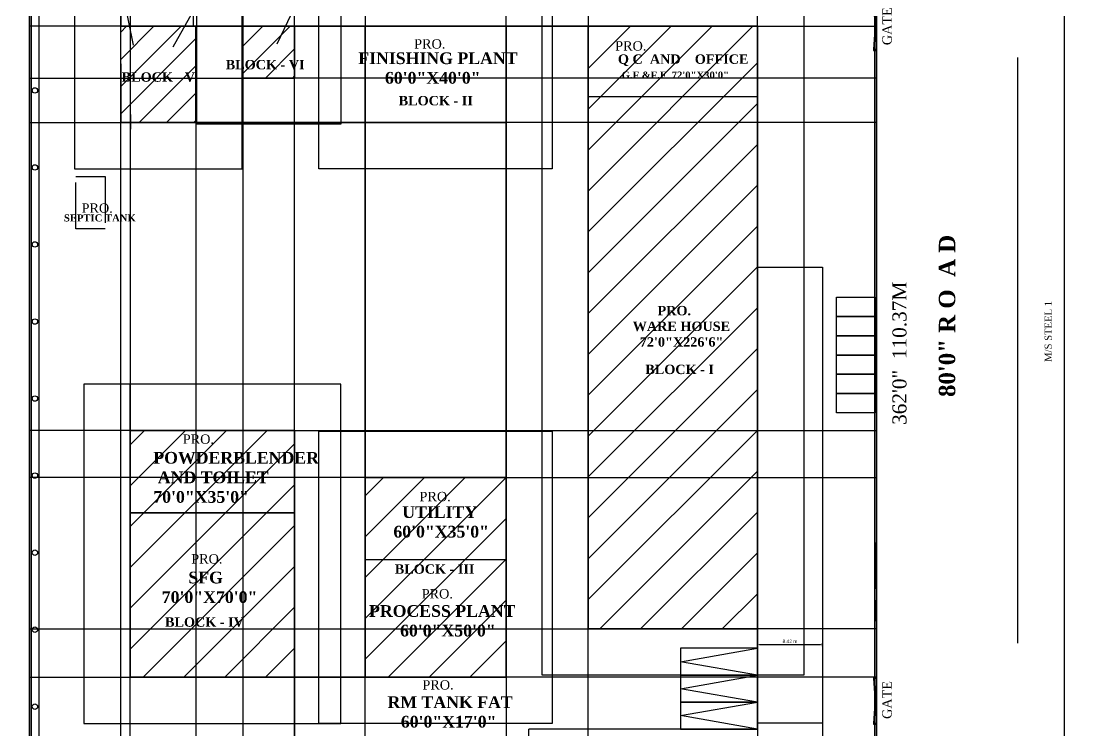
# Model space of a CAD drawing. Header units: metres. Extents: x -4258 to 185371, y -3317 to 113.
# Drawn here: x 4969.3 to 5107, y -680.4 to -588.3 of the extents above; entities that cross this region are included whole.
import ezdxf

# ---------------------------------------------------------------- set-up
doc = ezdxf.new("R2010")
doc.units = ezdxf.units.M
doc.header["$LTSCALE"] = 0.5
doc.header["$MEASUREMENT"] = 0
doc.linetypes.add('ACAD_ISO02W100', pattern=[15, 12, -3])
for name, color, linetype in [('ANGULAR_PARKING_SLOT_1', 7, 'Continuous'), ('BLK_1_FLR_1_STAIR_1_LANDING_1', 7, 'Continuous'), ('BLK_1_INTERNAL_VEHICULAR_ACCESS', 7, 'Continuous'), ('BLK_1_LVL_0_BLDG_FOOT_PRINT', 1, 'Continuous'), ('BLK_1_LVL_0_FRONT_SETBACK', 2, 'Continuous'), ('BLK_1_LVL_0_REAR_SETBACK', 11, 'Continuous'), ('BLK_1_LVL_0_SIDE_SETBACK1', 171, 'Continuous'), ('BLK_1_LVL_0_SIDE_SETBACK2', 102, 'Continuous'), ('BLK_2_INTERNAL_VEHICULAR_ACCESS', 7, 'Continuous'), ('BLK_2_LVL_0_BLDG_FOOT_PRINT', 7, 'Continuous'), ('BLK_2_LVL_0_FRONT_SETBACK', 7, 'Continuous'), ('BLK_2_LVL_0_REAR_SETBACK', 7, 'Continuous'), ('BLK_2_LVL_0_SIDE_SETBACK1', 6, 'Continuous'), ('BLK_2_LVL_0_SIDE_SETBACK2', 130, 'Continuous'), ('BLK_3_INTERNAL_VEHICULAR_ACCESS', 7, 'Continuous'), ('BLK_3_LVL_0_BLDG_FOOT_PRINT', 7, 'Continuous'), ('BLK_3_LVL_0_FRONT_SETBACK', 7, 'Continuous'), ('BLK_3_LVL_0_REAR_SETBACK', 7, 'Continuous'), ('BLK_3_LVL_0_SIDE_SETBACK1', 6, 'Continuous'), ('BLK_3_LVL_0_SIDE_SETBACK2', 130, 'Continuous'), ('BLK_4_INTERNAL_VEHICULAR_ACCESS', 7, 'Continuous'), ('BLK_4_LVL_0_BLDG_FOOT_PRINT', 7, 'Continuous'), ('BLK_4_LVL_0_FRONT_SETBACK', 130, 'Continuous'), ('BLK_4_LVL_0_REAR_SETBACK', 7, 'Continuous'), ('BLK_4_LVL_0_SIDE_SETBACK1', 6, 'Continuous'), ('BLK_4_LVL_0_SIDE_SETBACK2', 130, 'Continuous'), ('BLK_5_INTERNAL_VEHICULAR_ACCESS', 7, 'Continuous'), ('BLK_5_LVL_0_BLDG_FOOT_PRINT', 7, 'Continuous'), ('BLK_5_LVL_0_FRONT_SETBACK', 130, 'Continuous'), ('BLK_5_LVL_0_REAR_SETBACK', 7, 'Continuous'), ('BLK_5_LVL_0_SIDE_SETBACK1', 6, 'Continuous'), ('BLK_5_LVL_0_SIDE_SETBACK2', 130, 'Continuous'), ('BLK_6_INTERNAL_VEHICULAR_ACCESS', 7, 'Continuous'), ('BLK_6_LVL_0_BLDG_FOOT_PRINT', 7, 'Continuous'), ('BLK_6_LVL_0_FRONT_SETBACK', 6, 'Continuous'), ('BLK_6_LVL_0_REAR_SETBACK', 7, 'Continuous'), ('BLK_6_LVL_0_SIDE_SETBACK1', 130, 'Continuous'), ('BLK_6_LVL_0_SIDE_SETBACK2', 130, 'Continuous'), ('DISTANCE_BLK', 7, 'Continuous'), ('DRIVE_WAY', 7, 'Continuous'), ('LORRY_PARKING', 7, 'Continuous'), ('PER_AISLE_WIDTH', 7, 'Continuous'), ('PLOT_BOUNDARY', 70, 'Continuous')]:
    doc.layers.add(name, color=color, linetype=linetype)
doc.layers.add('ROAD_WIDTH', color=7, linetype='Continuous', plot=False)
doc.styles.add('S', font='swiss.ttf')
doc.styles.get("Standard").update_dxf_attribs({"font": 'times.ttf'})
doc.dimstyles.new('METRIC', dxfattribs={"dimtxt": 0.45, "dimasz": 0.25, "dimexe": 0.15, "dimexo": 0.15, "dimgap": 0.15, "dimtad": 1, "dimzin": 0, "dimdsep": 46, "dimtxsty": 'S', "dimcen": 0, "dimclrd": 1, "dimclre": 1, "dimclrt": 5, "dimadec": 0, "dimazin": 2, "dimtfac": 1, "dimtix": 1, "dimtofl": 0, "dimtmove": 1, "dimatfit": 0, "dimfxl": 0, "dimtolj": 1, "dimtzin": 0, "dimarcsym": 0})
doc.dimstyles.get("Standard").update_dxf_attribs({"dimtxt": 0.23, "dimasz": 0.23, "dimexe": 0.23, "dimexo": 0.23, "dimgap": 0.09, "dimtad": 1, "dimzin": 0, "dimdsep": 46, "dimtxsty": 'Standard', "dimcen": 0.09, "dimadec": 0, "dimazin": 0, "dimtfac": 1, "dimtofl": 0, "dimtmove": 0, "dimatfit": 3, "dimfxl": 0, "dimtolj": 1, "dimtzin": 0, "dimarcsym": 0})

# ---------------------------------------------------------------- blocks, each defined once
blk = doc.blocks.new('*D250')
at = {"layer": 'Defpoints', "color": 0, "lineweight": -2}
for p in [(5064.92, -669.59), (5073.34, -669.22), (5073.34, -669.59)]:
    blk.add_point(p, dxfattribs=at)
at = {"layer": 'DRIVE_WAY', "color": 1, "lineweight": -2}
for p, q in [((5064.92, -669.44), (5064.92, -669.07)), ((5073.34, -669.44), (5073.34, -669.07)), ((5065.17, -669.22), (5073.09, -669.22))]:
    blk.add_line(p, q, dxfattribs=at)
for points in [[(5065.17, -669.17), (5065.17, -669.26), (5064.92, -669.22)], [(5073.09, -669.17), (5073.09, -669.26), (5073.34, -669.22)]]:
    blk.add_solid(points, dxfattribs=at)
at = {"layer": 'DRIVE_WAY', "color": 5, "lineweight": -2, "insert": (5069.13, -668.83), "char_height": 0.45, "attachment_point": 5, "style": 'S'}
blk.add_mtext('\\A1;8.42 m', dxfattribs=at)
blk = doc.blocks.new('*D646')
at = {"color": 0, "linetype": 'ByBlock', "lineweight": -2}
for p, q in [((185371.06, -679.81), (185370.15, -679.81)), ((185370.38, -680.04), (185370.38, -682.63)), ((185369.13, -682.86), (185370.61, -682.86))]:
    blk.add_line(p, q, dxfattribs=at)
for points in [[(185370.34, -680.04), (185370.42, -680.04), (185370.38, -679.81)], [(185370.34, -682.63), (185370.42, -682.63), (185370.38, -682.86)]]:
    blk.add_solid(points, dxfattribs=at)
at = {"layer": 'Defpoints', "color": 0, "linetype": 'ByBlock', "lineweight": -2}
for p in [(185371.29, -679.81), (4893.6, -682.86), (185370.38, -682.86)]:
    blk.add_point(p, dxfattribs=at)
at = {"color": 0, "linetype": 'ByBlock', "insert": (185370.18, -681.34), "char_height": 0.23, "attachment_point": 5, "rotation": 90}
blk.add_mtext('\\A1;3.05', dxfattribs=at)

msp = doc.modelspace()

# ---------------------------------------------------------------- hatches: boundary and pattern name
at = {"layer": 'BLK_1_FLR_1_STAIR_1_LANDING_1', "lineweight": -2}
h = msp.add_hatch(dxfattribs=at)
h.set_pattern_fill('ANSI31', color=0, scale=20)
h.paths.add_polyline_path([(4987.1358, -588.99126), (4983.4758, -588.99126), (4983.4758, -593.87126), (4987.1358, -593.87126)])
h.paths.add_polyline_path([(4983.4758, -589.36496), (4983.40244, -588.99126), (4982.2558, -588.99126), (4982.2558, -593.87126), (4983.4758, -593.87126)])
h.paths.add_polyline_path([(4987.1358, -593.87126), (4983.4758, -593.87126), (4983.4758, -601.49626), (4987.1358, -601.49626)])
h.paths.add_polyline_path([(4983.4758, -593.87126), (4982.2558, -593.87126), (4982.2558, -601.49626), (4983.4758, -601.49626)])
h.paths.add_polyline_path([(4992.0158, -588.99126), (4987.1358, -588.99126), (4987.1358, -593.87126), (4987.1358, -601.49626), (4992.0158, -601.49626)])
h.paths.add_polyline_path([(4980.74626, -596.87906), (4990.68433, -596.87906), (4990.68433, -594.26981), (4980.74626, -594.26981)], flags=9)
h = msp.add_hatch(dxfattribs=at)
h.set_pattern_fill('ANSI31', color=0, scale=20)
h.paths.add_polyline_path([(4998.1158, -588.99126), (4998.1158, -595.70126), (5004.8258, -595.70126), (5004.8258, -588.99126)])
h.paths.add_polyline_path([(4995.53412, -595.27138), (5006.8773, -595.27138), (5006.8773, -592.66213), (4995.53412, -592.66213)], flags=9)
h = msp.add_hatch(dxfattribs=at)
h.set_pattern_fill('ANSI31', color=0, scale=30)
h.paths.add_polyline_path([(5064.9108, -588.99125), (5042.9508, -588.99125), (5042.9508, -667.22375), (5064.9108, -667.22375)])
h = msp.add_hatch(dxfattribs=at)
h.set_pattern_fill('ANSI31', color=0, scale=30)
h.paths.add_polyline_path([(5004.8258, -641.45126), (4983.4758, -641.45126), (4983.4758, -673.47626), (5004.8258, -673.47626)])
h = msp.add_hatch(dxfattribs=at)
h.set_pattern_fill('ANSI31', color=0, scale=30)
h.paths.add_polyline_path([(5032.2758, -647.55126), (5013.9758, -647.55126), (5013.9758, -673.47626), (5032.2758, -673.47626)])

# ---------------------------------------------------------------- linework, layer by layer
at = {"color": 0, "linetype": 'ByBlock'}
for p, q in [((5080.36414, -566.58198), (5080.36414, -695.51622)), ((4970.41164, -579.84126), (4970.41164, -690.25126)), ((4970.61497, -580.04459), (4970.61497, -690.04793)), ((4971.61497, -580.04459), (4971.61497, -689.04793)), ((5080.1608, -690.04793), (5080.1608, -580.04459)), ((5080.36414, -690.25126), (5080.36414, -579.84126)), ((4983.88575, -591.45316), (4982.26536, -583.19919)), ((4989.06521, -591.66691), (4992.01336, -586.40171)), ((5079.96048, -586.12216), (5080.36714, -592.01883)), ((5080.36714, -586.12216), (5079.96048, -592.01883)), ((5002.53672, -591.24495), (5004.4283, -587.35365)), ((5079.96048, -592.01883), (5080.36714, -592.01883)), ((5079.96048, -592.1205), (5080.36714, -592.1205)), ((5098.66414, -593.04138), (5098.66414, -669.05683)), ((4983.5373, -602.3577), (4983.5373, -600.43666)), ((5079.95747, -673.48664), (5080.36414, -673.48664)), ((5079.95747, -673.58831), (5080.36414, -679.48498)), ((5080.36414, -673.58831), (5079.95747, -679.48498)), ((5079.95747, -679.48498), (5080.36414, -679.48498)), ((5079.95747, -679.58664), (5080.36414, -679.58664))]:
    msp.add_line(p, q, dxfattribs=at)
at = {"color": 1, "linetype": 'ByBlock'}
for p, q in [((4982.2558, -593.87126), (4982.2558, -601.49626)), ((4982.2558, -601.49626), (4987.1358, -601.49626))]:
    msp.add_line(p, q, dxfattribs=at)
at = {"color": 0, "linetype": 'ACAD_ISO02W100'}
msp.add_line((5080.1608, -655.99015), (5080.1608, -666.20765), dxfattribs=at)
at = {"lineweight": -2}
for p, q in [((5054.9108, -671.47376), (5064.9108, -669.72376)), ((5064.9108, -673.22376), (5054.9108, -671.47376)), ((5054.9108, -674.97376), (5064.9108, -673.22376)), ((5064.9108, -676.72376), (5054.9108, -674.97376)), ((5054.9108, -678.47376), (5064.9108, -676.72376)), ((5064.9108, -680.22376), (5054.9108, -678.47376)), ((5073.33902, -679.45104), (5073.33902, -684.46552)), ((5039.55947, -680.22376), (5035.21583, -680.22376)), ((5035.21583, -684.93897), (5035.21583, -680.22376)), ((5064.9108, -680.22376), (5039.55947, -680.22376))]:
    msp.add_line(p, q, dxfattribs=at)
at = {"color": 1, "linetype": 'ByBlock'}
for points in [[(5042.9508, -588.99126), (5064.9108, -588.99126), (5064.9108, -598.14126), (5042.9508, -598.14126)], [(5004.8258, -641.45126), (4983.4758, -641.45126), (4983.4758, -652.12626), (5004.8258, -652.12626)], [(5013.9758, -647.55126), (5032.2758, -647.55126), (5032.2758, -658.22626), (5013.9758, -658.22626)], [(4983.4758, -673.47626), (5004.8258, -673.47626), (5004.8258, -652.12626), (4983.4758, -652.12626)], [(5013.9758, -673.47626), (5032.2758, -673.47626), (5032.2758, -658.22626), (5013.9758, -658.22626)]]:
    msp.add_lwpolyline(points, close=True, dxfattribs=at)
at = {"color": 0, "linetype": 'ByBlock'}
for points in [[(5079.96048, -592.01883), (5079.96048, -592.1205), (5080.36714, -592.1205), (5080.36714, -592.01883)], [(5079.95747, -673.48664), (5079.95747, -673.58831), (5080.36414, -673.58831), (5080.36414, -673.48664)], [(5079.95747, -679.48498), (5079.95747, -679.58664), (5080.36414, -679.58664), (5080.36414, -679.48498)]]:
    msp.add_lwpolyline(points, close=True, dxfattribs=at)
at = {"color": 0, "linetype": 'ACAD_ISO02W100'}
msp.add_lwpolyline([(4976.4158, -608.48235), (4980.23119, -608.48235), (4980.23119, -615.27137), (4976.4158, -615.27137)], close=True, dxfattribs=at)
at = {"color": 0, "lineweight": -2}
for centre in [(4971.10241, -597.30976), (4971.10241, -607.30976), (4971.10241, -617.30976), (4971.10241, -627.30976), (4971.10241, -637.30976), (4971.10241, -647.30976), (4971.10241, -657.30976), (4971.10241, -667.30976), (4971.10241, -677.30976)]:
    msp.add_circle(centre, 0.3535, dxfattribs=at)
at = {"layer": 'ANGULAR_PARKING_SLOT_1', "color": 6, "linetype": 'Continuous'}
for points in [[(5075.1608, -626.65744), (5075.1608, -624.15744), (5080.1608, -624.15744), (5080.1608, -626.65744)], [(5075.1608, -629.15744), (5075.1608, -626.65744), (5080.1608, -626.65744), (5080.1608, -629.15744)], [(5075.1608, -631.65744), (5075.1608, -629.15744), (5080.1608, -629.15744), (5080.1608, -631.65744)], [(5075.1608, -634.15744), (5075.1608, -631.65744), (5080.1608, -631.65744), (5080.1608, -634.15744)], [(5075.1608, -636.65744), (5075.1608, -634.15744), (5080.1608, -634.15744), (5080.1608, -636.65744)], [(5075.1608, -639.15744), (5075.1608, -636.65744), (5080.1608, -636.65744), (5080.1608, -639.15744)]]:
    msp.add_lwpolyline(points, close=True, dxfattribs=at)
at = {"layer": 'BLK_1_INTERNAL_VEHICULAR_ACCESS', "color": 161, "lineweight": -2}
msp.add_lwpolyline([(5036.9508, -582.99126), (5070.9108, -582.99126), (5070.9108, -673.22376), (5036.9508, -673.22376), (5036.9508, -588.99126), (5042.9508, -588.99126), (5042.9508, -667.22376), (5064.9108, -667.22376), (5064.9108, -588.99126), (5042.9508, -588.99126), (5036.9508, -588.99126), (5036.9508, -582.99126)], close=True, dxfattribs=at)
at = {"layer": 'BLK_1_LVL_0_BLDG_FOOT_PRINT', "color": 1, "ltscale": 400}
msp.add_lwpolyline([(5042.9508, -667.22376), (5064.9108, -667.22376), (5064.9108, -588.99126), (5042.9508, -588.99126)], close=True, dxfattribs=at)
at = {"layer": 'BLK_1_LVL_0_FRONT_SETBACK', "color": 2}
msp.add_lwpolyline([(5064.9108, -588.99126), (5080.36414, -588.99126), (5080.36415, -667.22376), (5064.9108, -667.22376), (5064.9108, -588.99126)], close=True, dxfattribs=at)
at = {"layer": 'BLK_1_LVL_0_REAR_SETBACK', "color": 11, "lineweight": -2}
msp.add_lwpolyline([(5042.9508, -588.99126), (4970.41164, -588.99126), (4970.41164, -667.22376), (5042.9508, -667.22376), (5042.9508, -588.99126)], close=True, dxfattribs=at)
at = {"layer": 'BLK_1_LVL_0_SIDE_SETBACK1', "color": 171}
msp.add_lwpolyline([(5042.9508, -667.22376), (5064.9194, -667.22376), (5064.9194, -690.25126), (5042.9508, -690.25126)], close=True, dxfattribs=at)
at = {"layer": 'BLK_1_LVL_0_SIDE_SETBACK2', "color": 102, "lineweight": -2}
msp.add_lwpolyline([(5042.9508, -588.99126), (5064.9108, -588.99126), (5064.9108, -579.84126), (5042.9508, -579.84126)], close=True, dxfattribs=at)
at = {"layer": 'BLK_2_INTERNAL_VEHICULAR_ACCESS', "color": 161, "lineweight": -2}
msp.add_lwpolyline([(5007.9758, -588.99126), (5007.9758, -582.99126), (5038.2758, -582.99126), (5038.2758, -607.49626), (5007.9758, -607.49626), (5007.9758, -588.99126), (5013.9758, -588.99126), (5013.9758, -601.49626), (5032.2758, -601.49626), (5032.2758, -588.99126), (5007.9758, -588.99126)], close=True, dxfattribs=at)
at = {"layer": 'BLK_2_LVL_0_BLDG_FOOT_PRINT', "color": 1, "lineweight": -2}
msp.add_lwpolyline([(5013.9758, -601.49626), (5032.2758, -601.49626), (5032.2758, -588.99126), (5013.9758, -588.99126)], close=True, dxfattribs=at)
at = {"layer": 'BLK_2_LVL_0_FRONT_SETBACK', "color": 2, "lineweight": -2}
msp.add_lwpolyline([(5032.2758, -588.99126), (5080.36414, -588.99126), (5080.36414, -601.49626), (5032.2758, -601.49626)], close=True, dxfattribs=at)
at = {"layer": 'BLK_2_LVL_0_REAR_SETBACK', "color": 11, "lineweight": -2}
msp.add_lwpolyline([(5013.9758, -588.99126), (4970.41164, -588.99126), (4970.41164, -601.49626), (5013.9758, -601.49626)], close=True, dxfattribs=at)
at = {"layer": 'BLK_2_LVL_0_SIDE_SETBACK1', "color": 171, "lineweight": -2}
msp.add_lwpolyline([(5013.9758, -601.49626), (5032.2758, -601.49626), (5032.2758, -690.25126), (5013.9758, -690.25126)], close=True, dxfattribs=at)
at = {"layer": 'BLK_2_LVL_0_SIDE_SETBACK2', "color": 102, "lineweight": -2}
msp.add_lwpolyline([(5013.9758, -588.99126), (5032.2758, -588.99126), (5032.2758, -579.84126), (5013.9758, -579.84126)], close=True, dxfattribs=at)
at = {"layer": 'BLK_3_INTERNAL_VEHICULAR_ACCESS', "color": 161, "lineweight": -2}
msp.add_lwpolyline([(5032.2758, -647.55126), (5032.2758, -641.55126), (5038.2758, -641.55126), (5038.2758, -679.47626), (5007.9758, -679.47626), (5007.9758, -641.55126), (5032.2758, -641.55126), (5032.2758, -647.55126), (5013.9758, -647.55126), (5013.9758, -673.47626), (5032.2758, -673.47626), (5032.2758, -647.55126)], close=True, dxfattribs=at)
at = {"layer": 'BLK_3_LVL_0_BLDG_FOOT_PRINT', "color": 1, "lineweight": -2}
msp.add_lwpolyline([(5013.9758, -647.55126), (5032.2758, -647.55126), (5032.2758, -673.47626), (5013.9758, -673.47626)], close=True, dxfattribs=at)
at = {"layer": 'BLK_3_LVL_0_FRONT_SETBACK', "color": 2, "lineweight": -2}
msp.add_lwpolyline([(5032.2758, -647.55126), (5080.36415, -647.55126), (5080.36415, -673.47626), (5032.2758, -673.47626)], close=True, dxfattribs=at)
at = {"layer": 'BLK_3_LVL_0_REAR_SETBACK', "color": 11, "lineweight": -2}
msp.add_lwpolyline([(5013.9758, -647.55126), (4970.41164, -647.55126), (4970.41164, -673.47626), (5013.9758, -673.47626)], close=True, dxfattribs=at)
at = {"layer": 'BLK_3_LVL_0_SIDE_SETBACK1', "color": 171, "lineweight": -2}
msp.add_lwpolyline([(5013.9758, -673.47626), (5032.2758, -673.47626), (5032.2758, -690.25126), (5013.9758, -690.25126)], close=True, dxfattribs=at)
at = {"layer": 'BLK_3_LVL_0_SIDE_SETBACK2', "color": 102, "lineweight": -2}
msp.add_lwpolyline([(5013.9758, -647.55126), (5032.2758, -647.55126), (5032.2758, -579.84126), (5013.9758, -579.84126)], close=True, dxfattribs=at)
at = {"layer": 'BLK_4_INTERNAL_VEHICULAR_ACCESS', "color": 161, "lineweight": -2}
msp.add_lwpolyline([(4983.4758, -641.45126), (4983.4758, -635.45126), (4977.4758, -635.45126), (4977.4758, -679.47626), (5010.8258, -679.47626), (5010.8258, -635.45126), (4983.4758, -635.45126), (4983.4758, -641.45126), (5004.8258, -641.45126), (5004.8258, -673.47626), (4983.4758, -673.47626), (4983.4758, -641.45126)], close=True, dxfattribs=at)
at = {"layer": 'BLK_4_LVL_0_BLDG_FOOT_PRINT', "color": 1, "lineweight": -2}
msp.add_lwpolyline([(4983.4758, -641.45126), (5004.8258, -641.45126), (5004.8258, -673.47626), (4983.4758, -673.47626)], close=True, dxfattribs=at)
at = {"layer": 'BLK_4_LVL_0_FRONT_SETBACK', "color": 2, "lineweight": -2}
msp.add_lwpolyline([(5004.8258, -641.45126), (5080.36414, -641.45126), (5080.36414, -673.47626), (5004.8258, -673.47626)], close=True, dxfattribs=at)
at = {"layer": 'BLK_4_LVL_0_REAR_SETBACK', "color": 11, "lineweight": -2}
msp.add_lwpolyline([(4983.4758, -641.45126), (4970.41164, -641.45126), (4970.41164, -673.47626), (4983.4758, -673.47626)], close=True, dxfattribs=at)
at = {"layer": 'BLK_4_LVL_0_SIDE_SETBACK1', "color": 171, "lineweight": -2}
msp.add_lwpolyline([(4983.4758, -673.47626), (5004.8258, -673.47626), (5004.8258, -690.25126), (4983.4758, -690.25126)], close=True, dxfattribs=at)
at = {"layer": 'BLK_4_LVL_0_SIDE_SETBACK2', "color": 102, "lineweight": -2}
msp.add_lwpolyline([(4983.4758, -641.45126), (5004.8258, -641.45126), (5004.8258, -579.84126), (4983.4758, -579.84126)], close=True, dxfattribs=at)
at = {"layer": 'BLK_5_INTERNAL_VEHICULAR_ACCESS', "color": 161, "lineweight": -2}
msp.add_lwpolyline([(4982.2558, -588.99126), (4982.2558, -582.99126), (4976.2486, -582.99126), (4976.2558, -607.49626), (4998.0158, -607.49626), (4998.0158, -582.99126), (4982.2558, -582.99126), (4982.2558, -588.99126), (4992.0158, -588.99126), (4992.0158, -601.49626), (4982.2558, -601.49626), (4982.2558, -588.99126)], close=True, dxfattribs=at)
at = {"layer": 'BLK_5_LVL_0_BLDG_FOOT_PRINT', "color": 1, "lineweight": -2}
msp.add_lwpolyline([(4982.2558, -588.99126), (4992.0158, -588.99126), (4992.0158, -601.49626), (4982.2558, -601.49626)], close=True, dxfattribs=at)
at = {"layer": 'BLK_5_LVL_0_FRONT_SETBACK', "color": 2, "lineweight": -2}
msp.add_lwpolyline([(4992.0158, -588.99126), (5080.36414, -588.99125), (5080.36414, -601.49625), (4992.0158, -601.49626)], close=True, dxfattribs=at)
at = {"layer": 'BLK_5_LVL_0_REAR_SETBACK', "color": 11, "lineweight": -2}
msp.add_lwpolyline([(4982.2558, -588.99126), (4970.41164, -588.99126), (4970.41164, -601.49626), (4982.2558, -601.49626)], close=True, dxfattribs=at)
at = {"layer": 'BLK_5_LVL_0_SIDE_SETBACK1', "color": 171, "lineweight": -2}
msp.add_lwpolyline([(4982.2558, -601.49626), (4992.0158, -601.49626), (4992.0158, -690.25126), (4982.2558, -690.25126)], close=True, dxfattribs=at)
at = {"layer": 'BLK_5_LVL_0_SIDE_SETBACK2', "color": 102, "lineweight": -2}
msp.add_lwpolyline([(4982.2558, -588.99126), (4991.69024, -588.99126), (4991.69024, -579.84126), (4982.2558, -579.84126)], close=True, dxfattribs=at)
at = {"layer": 'BLK_6_INTERNAL_VEHICULAR_ACCESS', "color": 161, "lineweight": -2}
msp.add_lwpolyline([(4992.1158, -588.99126), (4992.1158, -582.99126), (5010.8258, -582.99126), (5010.8258, -601.70126), (4992.1158, -601.70126), (4992.1158, -588.99126), (4998.1158, -588.99126), (4998.1158, -595.70126), (5004.8258, -595.70126), (5004.8258, -588.99126), (4992.1158, -588.99126)], close=True, dxfattribs=at)
at = {"layer": 'BLK_6_LVL_0_BLDG_FOOT_PRINT', "color": 1, "lineweight": -2}
msp.add_lwpolyline([(4998.1158, -588.99126), (5004.8258, -588.99126), (5004.8258, -595.70126), (4998.1158, -595.70126)], close=True, dxfattribs=at)
at = {"layer": 'BLK_6_LVL_0_FRONT_SETBACK', "color": 2, "lineweight": -2}
msp.add_lwpolyline([(5004.8258, -588.99126), (5080.36414, -588.99126), (5080.36414, -595.70126), (5004.8258, -595.70126)], close=True, dxfattribs=at)
at = {"layer": 'BLK_6_LVL_0_REAR_SETBACK', "color": 11, "lineweight": -2}
msp.add_lwpolyline([(4998.1158, -588.99126), (4970.41164, -588.99126), (4970.41164, -595.70126), (4998.1158, -595.70126)], close=True, dxfattribs=at)
at = {"layer": 'BLK_6_LVL_0_SIDE_SETBACK1', "color": 171}
msp.add_lwpolyline([(4998.1158, -588.99126), (5004.8258, -588.99126), (5004.8258, -579.84126), (4998.1158, -579.84126)], close=True, dxfattribs=at)
at = {"layer": 'BLK_6_LVL_0_SIDE_SETBACK2', "color": 102, "lineweight": -2}
msp.add_lwpolyline([(5004.8258, -595.70126), (4998.1158, -595.70126), (4998.1158, -690.25126), (5004.8258, -690.25126)], close=True, dxfattribs=at)
at = {"layer": 'DISTANCE_BLK', "color": 238, "lineweight": -2}
for points in [[(4982.2558, -588.99126), (4992.0158, -588.99126), (4992.0158, -601.49626), (4982.2558, -601.49626)], [(4998.1158, -588.99126), (5004.8258, -588.99126), (5004.8258, -595.70126), (4998.1158, -595.70126)], [(5013.9758, -588.99126), (5032.2758, -588.99126), (5032.2758, -601.49626), (5013.9758, -601.49626)], [(5042.9508, -588.99126), (5064.9108, -588.99126), (5064.9108, -667.22376), (5042.9508, -667.22376)], [(4983.4758, -641.45126), (5004.8258, -641.45126), (5004.8258, -673.47626), (4983.4758, -673.47626)], [(5013.9758, -647.55126), (5032.2758, -647.55126), (5032.2758, -673.47626), (5013.9758, -673.47626)]]:
    msp.add_lwpolyline(points, close=True, dxfattribs=at)
at = {"layer": 'DRIVE_WAY'}
msp.add_lwpolyline([(5064.9108, -620.252), (5073.33902, -620.252), (5073.33902, -679.45104), (5064.9108, -679.45104)], close=True, dxfattribs=at)
at = {"layer": 'LORRY_PARKING', "color": 175, "lineweight": -2}
for points in [[(5054.9108, -673.22376), (5064.9108, -673.22376), (5064.9108, -669.72376), (5054.9108, -669.72376)], [(5054.9108, -676.72376), (5064.9108, -676.72376), (5064.9108, -673.22376), (5054.9108, -673.22376)], [(5054.9108, -680.22376), (5064.9108, -680.22376), (5064.9108, -676.72376), (5054.9108, -676.72376)]]:
    msp.add_lwpolyline(points, close=True, dxfattribs=at)
at = {"layer": 'PER_AISLE_WIDTH', "color": 5}
msp.add_lwpolyline([(5064.9108, -620.252), (5073.33902, -620.252), (5073.33902, -679.45104), (5064.9108, -679.45104)], close=True, dxfattribs=at)
at = {"layer": 'PLOT_BOUNDARY', "color": 5, "linetype": 'ByBlock'}
msp.add_lwpolyline([(4970.41164, -579.84126), (5080.36414, -579.84126), (5080.36414, -690.25126), (4970.41164, -690.25126)], close=True, dxfattribs=at)
at = {"layer": 'PLOT_BOUNDARY', "color": 6, "linetype": 'ByBlock'}
msp.add_lwpolyline([(4970.41164, -579.84126), (5080.36414, -579.84126), (5080.36414, -690.25126), (4970.41164, -690.25126)], close=True, dxfattribs=at)
at = {"layer": 'PLOT_BOUNDARY', "color": 70, "linetype": 'ByBlock'}
msp.add_lwpolyline([(4970.41164, -579.84126), (5080.36414, -579.84126), (5080.36414, -690.25126), (4970.41164, -690.25126)], close=True, dxfattribs=at)
at = {"layer": 'ROAD_WIDTH', "color": 1, "lineweight": -2}
msp.add_lwpolyline([(5080.36416, -691.08467), (5104.76416, -691.08467), (5104.76414, -579.84126), (5080.36414, -579.84126)], close=True, dxfattribs=at)

# ---------------------------------------------------------------- texts
at = {"color": 0, "attachment_point": 1, "rotation": 90}
for s, insert, char_height, width in [('\\A1;GATE', (5081.12154, -591.43277), 1.22, 16.5318271), ('{\\fTimes New Roman|b1|i0|c0|p18;       80\'0" R O  A D  }', (5088.45247, -642.7502), 2.135, 50.9680327), ('\\A1;GATE', (5081.11853, -678.89891), 1.22, 16.5318271)]:
    msp.add_mtext(s, dxfattribs=dict(at, insert=insert, char_height=char_height, width=width))
at = {"color": 0, "attachment_point": 1}
for s, insert, char_height, width in [('\\A1;PRO.', (5020.34479, -590.66062), 1.22, 16.5318271), ('\\A1;PRO.', (5046.44294, -590.92225), 1.22, 16.5318271), ('\\A1;{\\fTimes New Roman|b1|i0|c0|p18;BLOCK - VI}', (4995.87702, -593.35455), 1.22, 16.5318271), ('\\A1;{\\fTimes New Roman|b1|i0|c0|p18;     FINISHING PLANT\\P           60\'0"X40\'0"\\P          }', (5010.21022, -592.36948), 1.525, 29.9007172), ('\\A1;{\\fTimes New Roman|b1|i0|c0|p18;              Q C  AND    OFFICE\\P       }', (5040.34083, -592.63639), 1.22, 33.1677961), ('\\A1;{\\fTimes New Roman|b1|i0|c0|p18;BLOCK - V}', (4982.37162, -594.96223), 1.22, 16.5318271), ('\\A1;{\\fTimes New Roman|b1|i0|c0|p18;         \\P      G.F &F.F  72\'0"X30\'0"}', (5045.2088, -593.33703), 0.915, 24.7570324), ('\\A1;{\\fTimes New Roman|b1|i0|c0|p18;BLOCK - II}', (5018.33282, -598.03035), 1.22, 16.5318271), ('\\A1;PRO.', (4977.16326, -611.97337), 1.22, 16.5318271), ('\\A1;{\\fTimes New Roman|b1|i0|c0|p18;                         SEPTIC TANK\\P                                              }', (4966.22997, -613.40622), 0.915, 26.8687529), ('\\A1;{\\fTimes New Roman|b1|i0|c0|p18;        PRO.\\P WARE HOUSE\\P   72\'0"X226\'6"}', (5048.25039, -625.2849), 1.22, 16.5318271), ('\\A1;{\\fTimes New Roman|b1|i0|c0|p18;BLOCK - I}', (5050.35219, -632.91215), 1.22, 16.5318271), ('\\A1;PRO.', (4990.30444, -641.9669), 1.22, 16.5318271), ('\\A1;{\\fTimes New Roman|b1|i0|c0|p18;           POWDERBLENDER\\P            AND TOILET\\P           70\'0"X35\'0"\\P          }', (4980.14096, -644.23709), 1.525, 29.9007172), ('\\A1;PRO.', (5021.03998, -649.42411), 1.22, 16.5318271), ('\\A1;{\\fTimes New Roman|b1|i0|c0|p18;      UTILITY\\P    60\'0"X35\'0"\\P          }', (5015.33911, -651.28774), 1.525, 16.5318271), ('\\A1;PRO.', (4991.40132, -657.5108), 1.22, 16.5318271), ('\\A1;{\\fTimes New Roman|b1|i0|c0|p18;BLOCK - III}', (5017.82518, -658.82846), 1.22, 16.5318271), ('\\A1;{\\fTimes New Roman|b1|i0|c0|p18;                 SFG\\P           70\'0"X70\'0"\\P          }', (4981.23784, -659.781), 1.525, 29.9007172), ('\\A1;PRO.', (5021.31766, -662.03822), 1.22, 16.5318271), ('\\A1;{\\fTimes New Roman|b1|i0|c0|p18;    PROCESS PLANT\\P           60\'0"X50\'0"\\P          }', (5012.17768, -664.12566), 1.525, 29.9007172), ('\\A1;{\\fTimes New Roman|b1|i0|c0|p18;BLOCK - IV}', (4987.99898, -665.71061), 1.22, 16.5318271), ('\\A1;PRO.', (5021.41514, -673.8697), 1.22, 16.5318271), ('\\A1;{\\fTimes New Roman|b1|i0|c0|p18;        RM TANK FAT\\P           60\'0"X17\'0"\\P          }', (5012.27516, -675.95713), 1.525, 29.9007172)]:
    msp.add_mtext(s, dxfattribs=dict(at, insert=insert, char_height=char_height, width=width))
at = {"color": 0, "linetype": 'ByBlock', "attachment_point": 1, "rotation": 90}
for s, insert, char_height, width in [('362\'0"  110.37M', (5082.42654, -640.73505), 1.83, 27.9138005), ('\\A1;M/S STEEL 1', (5102.1934, -632.54771), 0.915, 18.5060592)]:
    msp.add_mtext(s, dxfattribs=dict(at, insert=insert, char_height=char_height, width=width))

# ---------------------------------------------------------------- dimensions: what is measured, and where the dimension line sits
at = {"color": 0, "linetype": 'ByBlock'}
dim = msp.add_linear_dim(base=(185370.38315, -682.86444), p1=(185371.29218, -679.81444), p2=(4893.60181, -682.86444), angle=90, dimstyle='Standard', override={"dimfxl": 1.25, "dimarcsym": 1}, dxfattribs=at)
dim.commit()
dim.dimension.update_dxf_attribs({"geometry": '*D646', "text_midpoint": (185370.17583, -681.33944)})
at = {"layer": 'DRIVE_WAY', "color": 254, "lineweight": -2}
dim = msp.add_aligned_dim(p1=(5064.9194, -669.59184), p2=(5073.33902, -669.59184), distance=0.3761, dimstyle='METRIC', override={"dimpost": ' m', "dimfxl": 0.25}, dxfattribs=at)
dim.commit()
dim.dimension.update_dxf_attribs({"geometry": '*D250', "text_midpoint": (5069.12921, -668.83448)})

doc.saveas('drawing.dxf')
